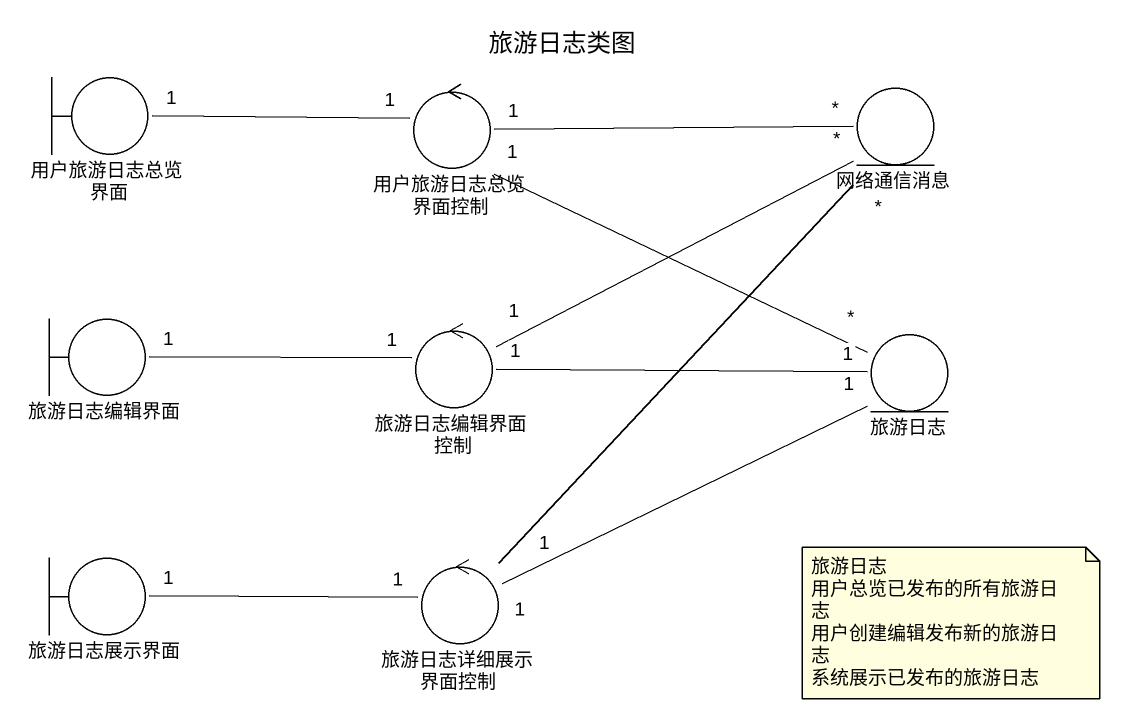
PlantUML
@startuml
title 旅游日志类图
boundary 用户旅游日志总览界面
control 用户旅游日志总览界面控制
entity 网络通信消息
boundary 旅游日志编辑界面
control 旅游日志编辑界面控制
entity 旅游日志
boundary 旅游日志展示界面
control 旅游日志详细展示界面控制
用户旅游日志总览界面 "1" -right- "1" 用户旅游日志总览界面控制
用户旅游日志总览界面控制 "1" -right- "*" 网络通信消息
用户旅游日志总览界面控制 "1" -right- "*" 旅游日志
旅游日志编辑界面 "1" -right- "1" 旅游日志编辑界面控制
旅游日志编辑界面控制 "1" -right- "*" 网络通信消息
旅游日志编辑界面控制 "1" -right- "1" 旅游日志
旅游日志展示界面 "1" -right- "1" 旅游日志详细展示界面控制
旅游日志详细展示界面控制 "1" -up- "*" 网络通信消息
旅游日志详细展示界面控制 "1" -right- "1" 旅游日志
note as N1
  旅游日志
  用户总览已发布的所有旅游日志
  用户创建编辑发布新的旅游日志
  系统展示已发布的旅游日志
end note
@enduml
